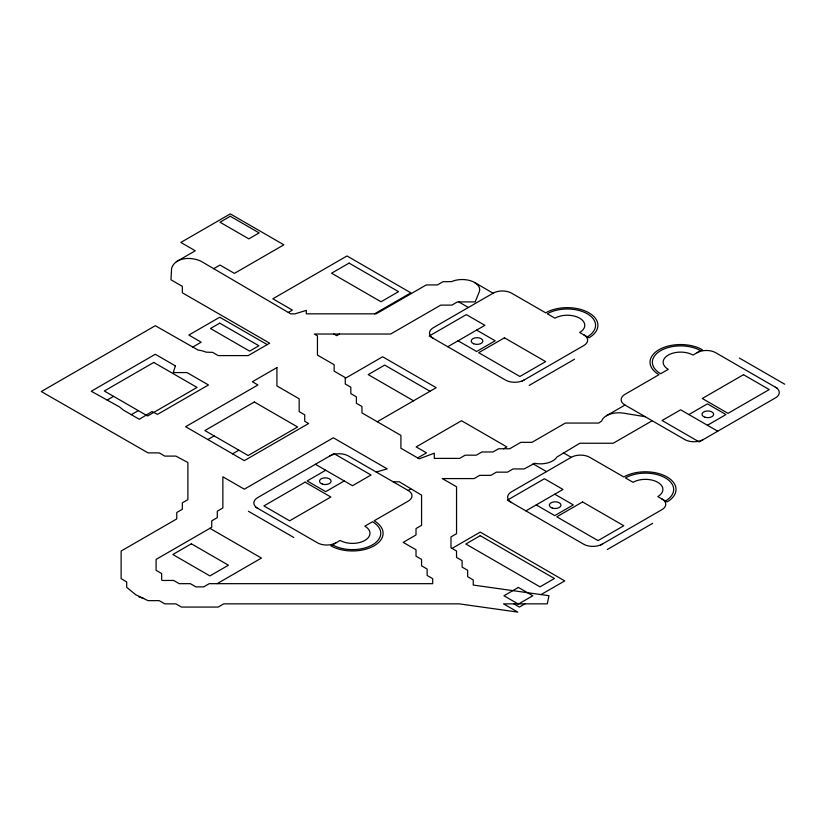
<?xml version="1.0" encoding="UTF-8"?>
<svg xmlns="http://www.w3.org/2000/svg" width="826" height="826" viewBox="0 0 826 826"><rect width="100%" height="100%" fill="white"/><g stroke="black" fill="none" stroke-linecap="round" stroke-linejoin="round"><path stroke-width="1.24" d="M652.199 420.744L613.222 443.242L579.831 443.242L556.838 457.088A17.491 10.098 0 0 1 534.567 463.293L524.2 468.941L513.07 468.941L507.505 472.152L496.374 472.152L490.809 475.363L479.689 475.363L474.124 478.584L442.323 478.584L456.541 486.793L456.541 533.699L450.986 536.91L450.986 547.824L456.541 551.035L456.541 557.457L462.106 560.668L462.106 567.101L467.671 570.312L467.671 576.734L473.236 579.945L473.236 585.056L548.97 595.711L547.266 603.858L503.53 603.858L517.819 612.107L459.215 603.858L223.743 603.858L218.178 607.069L181.441 607.069L175.876 603.858L164.746 603.858L159.191 600.647L148.06 600.647L135.887 594.844L126.688 587.338L126.688 581.886L121.123 578.675L121.123 551.035L176.764 518.914L176.764 512.492L182.329 509.27L182.329 502.848L187.894 499.637L187.894 462.519L175.876 456.097L164.746 456.097L159.191 452.885L148.06 452.885L41.3 391.534L155.298 325.712L198.178 350.11A17.491 10.098 0 0 1 205.911 352.144L212.623 352.382L218.178 355.593L248.213 355.593L269.668 343.203L182.329 292.776L182.329 286.354L170.961 279.797L171.612 268.285C175.339 256.679 192.344 256.649 201.544 261.532L290.69 313.839L295.006 313.839L306.322 310.38L306.322 313.839L376.181 313.839L426.257 284.929L437.377 284.929L442.942 281.718L451.585 281.614A17.491 10.098 0 0 1 473.752 282.048L474.981 282.74A17.491 10.098 0 0 1 479.225 291.939L475.167 301.903L457.428 301.903L451.863 305.114L440.743 305.114L390.667 334.024L314.355 334.024L317.452 335.81L317.452 355.087L334.138 364.72L334.138 371.142L345.268 377.575L345.268 383.997L350.833 387.208L350.833 393.63L356.398 396.841L356.398 403.274L361.964 406.485L361.964 412.907L400.909 435.395L400.909 448.239L419.205 458.812L434.29 453.216L434.29 458.389L459.638 458.389L465.203 455.178L476.323 455.178L481.888 451.967L493.019 451.967L498.584 448.755L509.714 448.755L520.834 442.333L531.965 442.333L565.345 423.057L598.736 423.057L601.607 421.095A17.491 10.098 0 0 1 606.222 415.881L607.471 415.199A17.491 10.098 0 0 1 623.578 413.165L645.209 416.707M176.33 261.728L195.266 250.774L180.842 242.441L230.299 213.893L283.876 244.826L234.419 273.375L219.995 265.043L213.717 268.677M192.52 347.209L201.203 342.191L188.844 335.057L219.747 317.215L267.221 344.618M107.153 400.063L113.575 396.346M288.326 312.455L292.404 310.101L272.828 298.795L347.013 255.967L410.894 292.848L374.539 313.839M131.313 414.662L138.303 410.625M339.569 334.024L336.709 335.676L333.859 334.024M207.915 439.494L214.141 435.901M345.268 378.339L382.634 356.76L436.211 387.693L377.255 421.735M587.286 336.863A28.27 16.324 0 0 0 587.286 313.777A28.27 16.324 0 0 0 547.308 313.777L554.938 318.186A17.491 10.098 0 0 1 579.666 318.186A17.491 10.098 0 0 1 579.666 332.465L588.938 337.813A30.603 17.666 0 0 0 588.938 312.827A30.603 17.666 0 0 0 545.656 312.827L511.655 293.199A13.113 7.568 0 0 0 493.112 293.199L433.351 327.705A13.113 7.568 0 0 0 433.351 338.412M232.54 453.835L238.869 450.18M447.775 346.734L484.872 325.32L466.318 314.613L429.231 336.027L505.481 380.053A13.113 7.568 0 0 0 524.025 380.053M325.702 470.242L307.158 480.949L325.702 491.656L344.256 480.949M521.96 381.24L583.786 345.547A13.113 7.568 0 0 0 583.786 334.84M529.177 385.401L574.514 359.227M417.688 457.924L426.474 452.855L416.17 446.907L461.507 420.733L506.834 446.907L503.643 448.755M217.114 583.672L261.439 558.077L209.907 528.33M329.822 455.962A13.113 7.568 0 0 1 348.376 455.962L408.137 490.468L410.79 488.93M606.449 415.746L624.993 405.039L684.754 439.535A13.113 7.568 0 0 0 703.298 439.535M665.405 500.99A28.27 16.324 0 0 0 665.405 477.913A28.27 16.324 0 0 0 625.437 477.913L633.057 482.312A17.491 10.098 0 0 1 657.785 482.312A17.491 10.098 0 0 1 657.785 496.591L667.057 501.94A30.603 17.666 0 0 0 667.057 476.963A30.603 17.666 0 0 0 623.785 476.963L589.785 457.325A13.113 7.568 0 0 0 571.241 457.325L511.48 491.831A13.113 7.568 0 0 0 511.48 502.538M452.018 548.423L480.257 532.109L564.747 580.895L541.009 594.596M688.874 414.559L707.428 403.852L725.971 414.559L707.428 425.266M525.904 510.871L562.991 489.446L544.448 478.739L507.35 500.164L583.6 544.179A13.113 7.568 0 0 0 602.144 544.179M600.089 545.367L661.905 509.673A13.113 7.568 0 0 0 661.905 498.966M607.296 549.527L652.633 523.354M524.964 603.858L519.409 607.069L513.855 603.858M376.212 472.038L387.218 468.889L333.343 437.79L244.32 489.188L222.865 476.798L222.865 508L217.3 511.211L217.3 517.634L211.735 520.855L211.735 527.277L156.093 559.398L156.093 570.312L161.659 573.523L161.659 579.945L162.546 580.461L173.666 580.461L179.232 583.672L190.362 583.672L195.927 586.883L203.702 586.883L209.257 583.672L432.7 583.672L432.7 578.675L427.135 575.464L427.135 569.031L421.57 565.82L421.57 559.398L416.015 556.187L416.015 549.765L403.202 542.372L416.015 534.969L416.015 528.547L421.57 525.336L421.57 495.156L399.319 481.795L393.114 481.795M143.683 598.385L143.053 598.22M142.124 597.972L141.525 597.776M140.647 597.477L140.079 597.25M139.253 596.899L138.727 596.64M739.363 358.04L784.7 384.214M777.483 388.385L715.667 352.692A13.113 7.568 0 0 0 697.123 352.692M474.568 282.492L493.112 293.199M717.732 431.213L680.634 409.799L662.091 420.506L699.178 441.92L775.428 397.895A13.113 7.568 0 0 0 775.428 387.188M458.74 301.903L468.383 307.478M476.623 330.08L495.177 340.787L476.623 351.494L458.079 340.787M563.342 452.772L571.241 457.325M430.026 391.266L384.699 365.092L368.21 374.612L413.547 400.786M533.049 463.83L546.513 471.605M554.752 494.206L573.296 504.913L554.752 515.62L536.208 504.913M315.398 464.295L352.495 485.709L371.039 475.002L333.952 453.588L257.702 497.603A13.113 7.568 0 0 0 257.702 508.31M255.637 507.123L317.463 542.816A13.113 7.568 0 0 0 336.006 542.816M248.43 511.284L293.767 537.458M332.506 544.84A28.27 16.324 0 0 0 372.485 544.84A28.27 16.324 0 0 0 372.485 521.753L364.855 526.162A17.491 10.098 0 0 1 364.855 540.431A17.491 10.098 0 0 1 340.126 540.431L330.854 545.79A30.603 17.666 0 0 0 374.126 545.79A30.603 17.666 0 0 0 374.126 520.803L408.137 501.175A13.113 7.568 0 0 0 408.137 490.468M700.624 350.668A28.27 16.324 0 0 0 660.645 350.668A28.27 16.324 0 0 0 660.645 373.744L668.275 369.346A17.491 10.098 0 0 1 668.275 355.066A17.491 10.098 0 0 1 693.004 355.066L702.276 349.718A30.603 17.666 0 0 0 658.993 349.718A30.603 17.666 0 0 0 658.993 374.694L624.993 394.332A13.113 7.568 0 0 0 624.993 405.039M175.391 365.877L173.264 372.578L187.006 372.578L208.472 384.968L157.529 414.373L151.994 411.534L139.326 419.288L123.332 410.057L119.512 406.919L91.263 391.245L155.298 354.271L175.391 365.877M230.299 216.267L219.995 222.215L248.843 238.869L259.147 232.922L230.299 216.267M219.747 323.162L210.475 328.511L249.628 351.122L258.899 345.764L219.747 323.162M153.76 362.438L104.303 390.997L147.575 415.984L197.032 387.425L153.76 362.438M349.078 263.102L331.556 273.21L381.013 301.769L398.535 291.661L349.078 263.102M276.916 367.58L252.364 381.757L257.929 384.968L185.613 426.712L244.32 460.629L308.614 423.511L304.732 421.27L304.732 414.848L299.167 411.637L299.167 398.782L276.916 385.938L276.916 367.58M254.325 401.994L204.869 430.553L248.141 455.529L297.597 426.98L254.325 401.994M504.449 337.813L478.688 352.681L519.905 376.48L545.656 361.612L504.449 337.813M191.374 543.797L172.83 554.504L209.918 575.918L228.461 565.211L191.374 543.797M305.093 482.136L263.886 505.935L289.647 520.803L330.854 497.015L305.093 482.136M743.483 374.694L702.276 398.493L728.026 413.361L769.243 389.573L743.483 374.694M480.257 535.682L465.833 544.014L540.018 586.842L554.442 578.51L480.257 535.682M582.567 501.94L556.807 516.818L598.024 540.607L623.785 525.739L582.567 501.94M518.377 587.441L503.953 595.763L518.377 604.095L532.811 595.763L518.377 587.441M322.377 484.098A5.834 3.366 0 0 0 331.123 481.186A5.834 3.366 0 0 0 322.377 478.275A5.834 3.366 0 0 0 322.377 484.098M473.649 343.761A5.834 3.366 0 0 0 482.838 341.355A5.834 3.366 0 0 0 474.63 337.958A5.834 3.366 0 0 0 473.649 343.761M552.253 508.073A5.834 3.366 0 0 0 560.988 505.151A5.834 3.366 0 0 0 552.253 502.239A5.834 3.366 0 0 0 552.253 508.073M704.919 417.233A5.834 3.366 0 0 0 713.664 414.322A5.834 3.366 0 0 0 704.919 411.4A5.834 3.366 0 0 0 704.919 417.233"/></g></svg>
